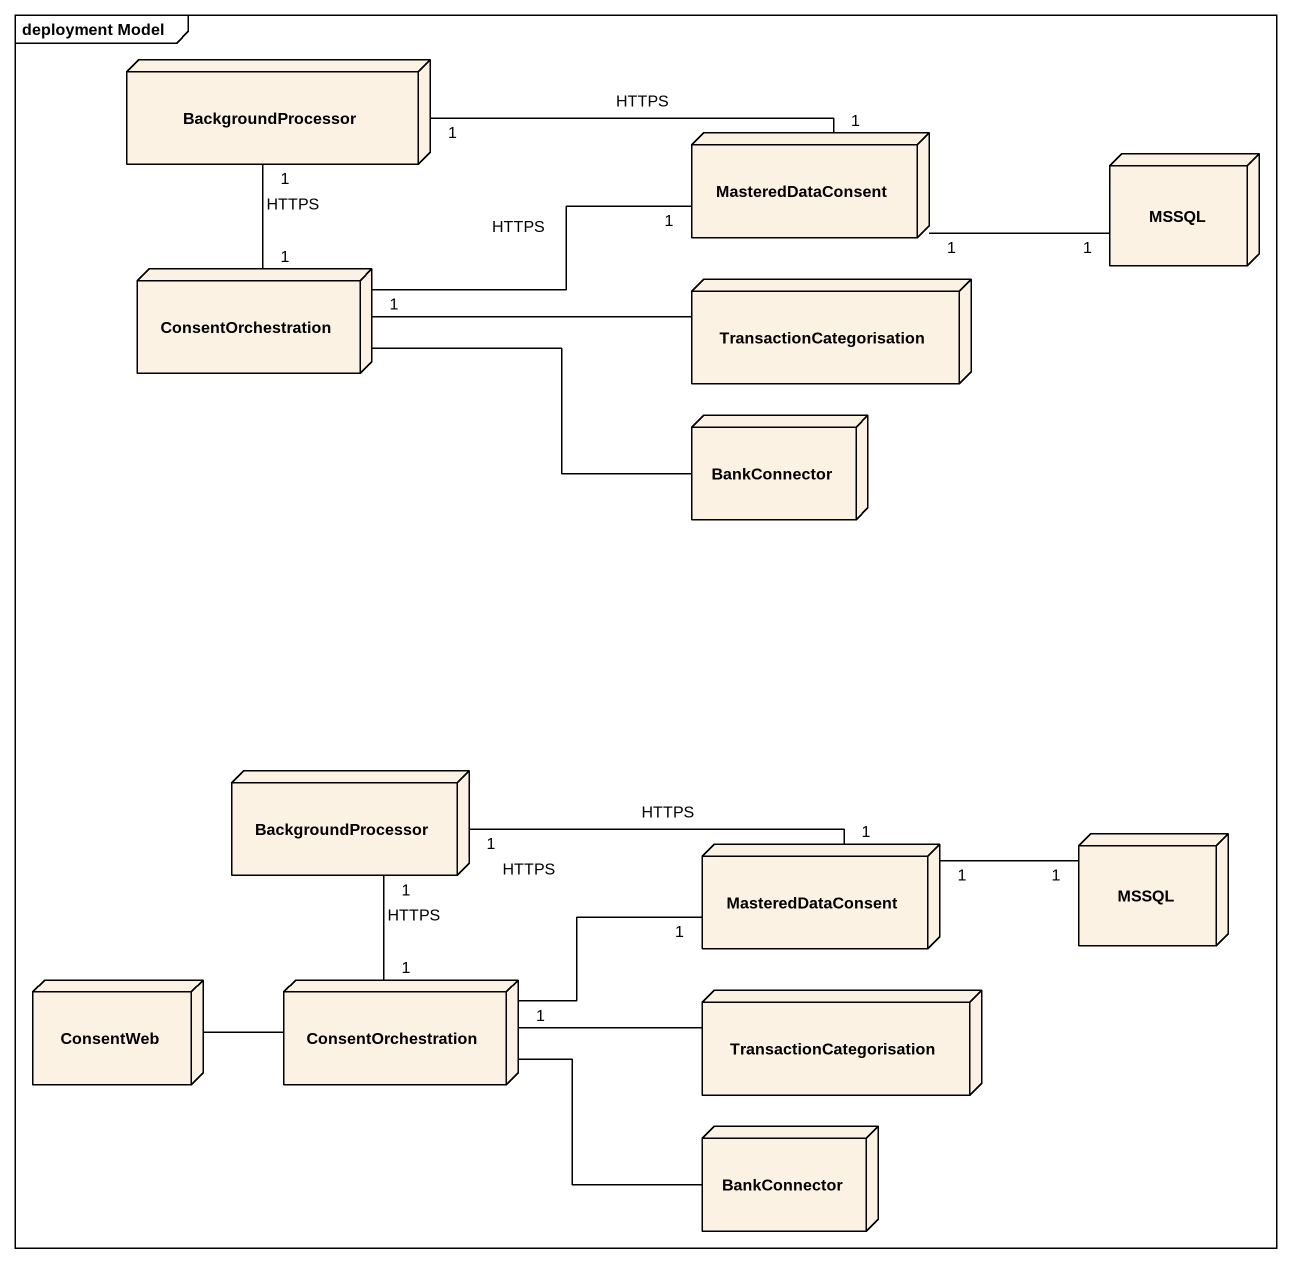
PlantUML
@startuml
mainframe deployment Model
node BackgroundProcessor
node MasteredDataConsent
node MSSQL
node ConsentOrchestration
node TransactionCategorisation
node BankConnector
node "BackgroundProcessor" as BackgroundProcessor_2
node "MasteredDataConsent" as MasteredDataConsent_2
node "MSSQL" as MSSQL_2
node ConsentWeb
node "ConsentOrchestration" as ConsentOrchestration_2
node "TransactionCategorisation" as TransactionCategorisation_2
node "BankConnector" as BankConnector_2
BackgroundProcessor "1" -right- "1" MasteredDataConsent : HTTPS
BackgroundProcessor "1" -- "1" ConsentOrchestration : HTTPS
MasteredDataConsent "1" -right- "1" MSSQL
ConsentOrchestration "1" -right- "1" MasteredDataConsent : HTTPS
ConsentOrchestration -right- TransactionCategorisation
ConsentOrchestration -right- BankConnector
BackgroundProcessor_2 "1" -right- "1" MasteredDataConsent_2 : HTTPS
BackgroundProcessor_2 "1" -- "1" ConsentOrchestration_2 : HTTPS
MasteredDataConsent_2 "1" -right- "1" MSSQL_2
ConsentWeb -right- ConsentOrchestration_2
ConsentOrchestration_2 "1" -right- "1" MasteredDataConsent_2 : HTTPS
ConsentOrchestration_2 -right- TransactionCategorisation_2
ConsentOrchestration_2 -right- BankConnector_2
@enduml
